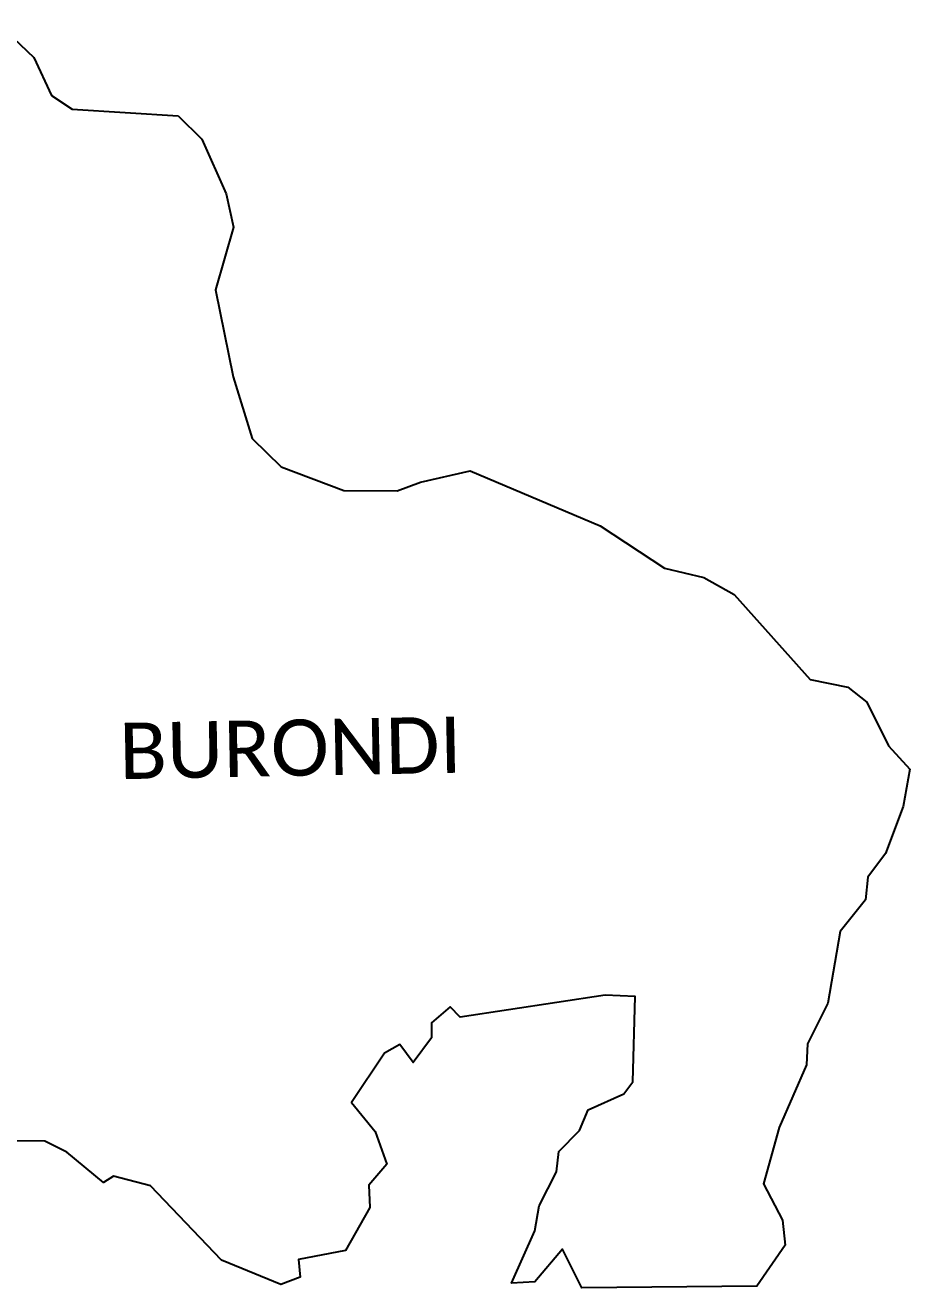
# Model space of a CAD drawing. Header units: metres. Extents: x 300312 to 304052, y 1956301 to 1959792.
# Drawn here: x 302343 to 304052, y 1956301 to 1958740 of the extents above; entities that cross this region are included whole.
import ezdxf

# ---------------------------------------------------------------- set-up
doc = ezdxf.new("R2010")
doc.units = ezdxf.units.M
doc.header["$MEASUREMENT"] = 0
doc.layers.add('VILLAGE NAME', color=250, linetype='Continuous')
doc.styles.get("Standard").update_dxf_attribs({"font": 'simplex.shx'})

msp = doc.modelspace()

# ---------------------------------------------------------------- linework, layer by layer
at = {"color": 6, "flags": 128}
for points in [[(302293.6, 1958739.7), (302360, 1958677.5), (302393.8, 1958604.1), (302433.5, 1958577.4), (302638.8, 1958564.7)], [(302638.8, 1958564.7), (302684.2, 1958519.6)], [(302684.2, 1958519.6), (302731.2, 1958414.1), (302745.5, 1958349.7), (302710.6, 1958228.6), (302744.6, 1958060.7), (302781.3, 1957941.5), (302837.7, 1957886.8), (302958.6, 1957841), (303061.3, 1957840.5), (303106.6, 1957857.2), (303202.3, 1957879.3), (303453.8, 1957773), (303577.7, 1957691.1), (303654, 1957673), (303712.7, 1957640.2), (303859.1, 1957476.1), (303932.2, 1957461.1), (303968.9, 1957432.2), (304010.3, 1957348.1), (304051.5, 1957303), (304038.7, 1957230.8), (304004.7, 1957139.8), (303970.8, 1957094.1), (303966.1, 1957050.7), (303917.3, 1956989.7), (303893.3, 1956850.9), (303854.3, 1956772.2), (303851.9, 1956732.1), (303799.5, 1956610.9), (303768.8, 1956502.1), (303806, 1956432), (303811.2, 1956383.4), (303756, 1956304.4), (303418, 1956301.4), (303380.6, 1956376.1), (303327.7, 1956312.6), (303282.5, 1956310.2), (303327.2, 1956411.4), (303336, 1956459.6), (303369.2, 1956525.5), (303373.7, 1956564.5), (303413.5, 1956604.9), (303430.2, 1956645.3), (303499.5, 1956675.8), (303516.9, 1956698.8), (303521.4, 1956863.7), (303463.1, 1956866.2), (303183.5, 1956824.2), (303163.7, 1956843.8), (303127.6, 1956813.2), (303127.7, 1956784), (303092.7, 1956736.4), (303066.4, 1956771.4), (303037.3, 1956754.2), (302973.6, 1956659.3), (303018.9, 1956603.5), (303041.4, 1956540.2), (303006.5, 1956499.4), (303008.6, 1956456.1), (302961.9, 1956373.3), (302871.1, 1956355.8), (302874.2, 1956322.1), (302836.6, 1956307.8), (302722.1, 1956354.4), (302584.8, 1956498.5), (302513.7, 1956517), (302494, 1956505), (302423.3, 1956563.1), (302381.1, 1956584.7), (302261.2, 1956585.9)]]:
    msp.add_lwpolyline(points, dxfattribs=at)

# ---------------------------------------------------------------- texts
at = {"layer": 'VILLAGE NAME', "insert": (302523.5, 1957392.2), "char_height": 108.748, "attachment_point": 1, "rotation": 1.1028}
msp.add_mtext_dynamic_manual_height_columns('{\\fCalibri|b0|i0|c0|p34;BURONDI}', width=1571.314, gutter_width=543.7, heights=[0], dxfattribs=at)

doc.saveas('drawing.dxf')
